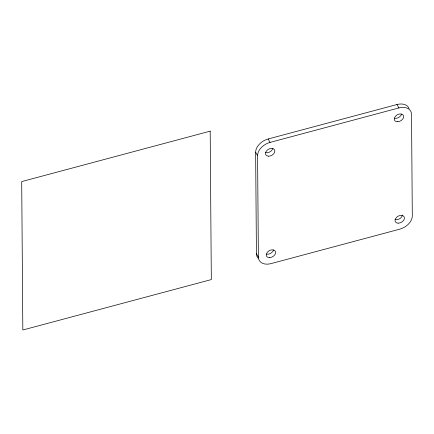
<?xml version="1.0" encoding="UTF-8"?>
<svg xmlns="http://www.w3.org/2000/svg" width="434" height="434" viewBox="0 0 434 434"><rect width="100%" height="100%" fill="white"/><g stroke="black" fill="none" stroke-linecap="round" stroke-linejoin="round"><path stroke-width="0.65" d="M258.138 258.17A13.481 9.244 -29.8 0 1 256.418 253.673L255.642 152.247A13.481 9.244 -29.8 0 1 268.136 138.988L396.936 104.529A13.481 9.244 -29.8 0 1 409.132 108.619M258.366 257.074L257.595 155.649A13.481 9.244 -29.8 0 1 270.084 142.395L398.884 107.936A13.481 9.244 -29.8 0 1 411.53 114.468L412.3 215.893A13.481 9.244 -29.8 0 1 399.812 229.152L271.006 263.612A13.481 9.244 -29.8 0 1 258.366 257.074L256.418 253.673M396.936 104.529L398.884 107.936M268.136 138.988L270.084 142.395M255.642 152.247L257.595 155.649M272.872 148.211A5.056 3.467 -29.8 0 1 265.277 152.562M401.569 114.169A5.056 3.467 -29.8 0 1 394.68 118.27M402.475 214.993A5.056 3.467 -29.8 0 1 395.032 219.593M273.539 250.049A5.056 3.467 -29.8 0 1 266.65 254.15M210.192 131.149L21.7 181.575L22.828 330.003L211.32 279.577L210.192 131.149M268.283 156.191A5.056 3.467 -29.8 0 0 274.841 150.636A5.056 3.467 -29.8 0 0 267.36 150.034A5.056 3.467 -29.8 0 0 268.283 156.191M397.772 121.742A5.056 3.467 -29.8 0 0 403.506 115.65A5.056 3.467 -29.8 0 0 395.607 116.1A5.056 3.467 -29.8 0 0 397.772 121.742M398.065 223.174A5.056 3.467 -29.8 0 0 404.385 217.434A5.056 3.467 -29.8 0 0 396.752 217.163A5.056 3.467 -29.8 0 0 398.065 223.174M269.742 257.622A5.056 3.467 -29.8 0 0 275.476 251.536A5.056 3.467 -29.8 0 0 267.583 251.98A5.056 3.467 -29.8 0 0 269.742 257.622"/></g></svg>
